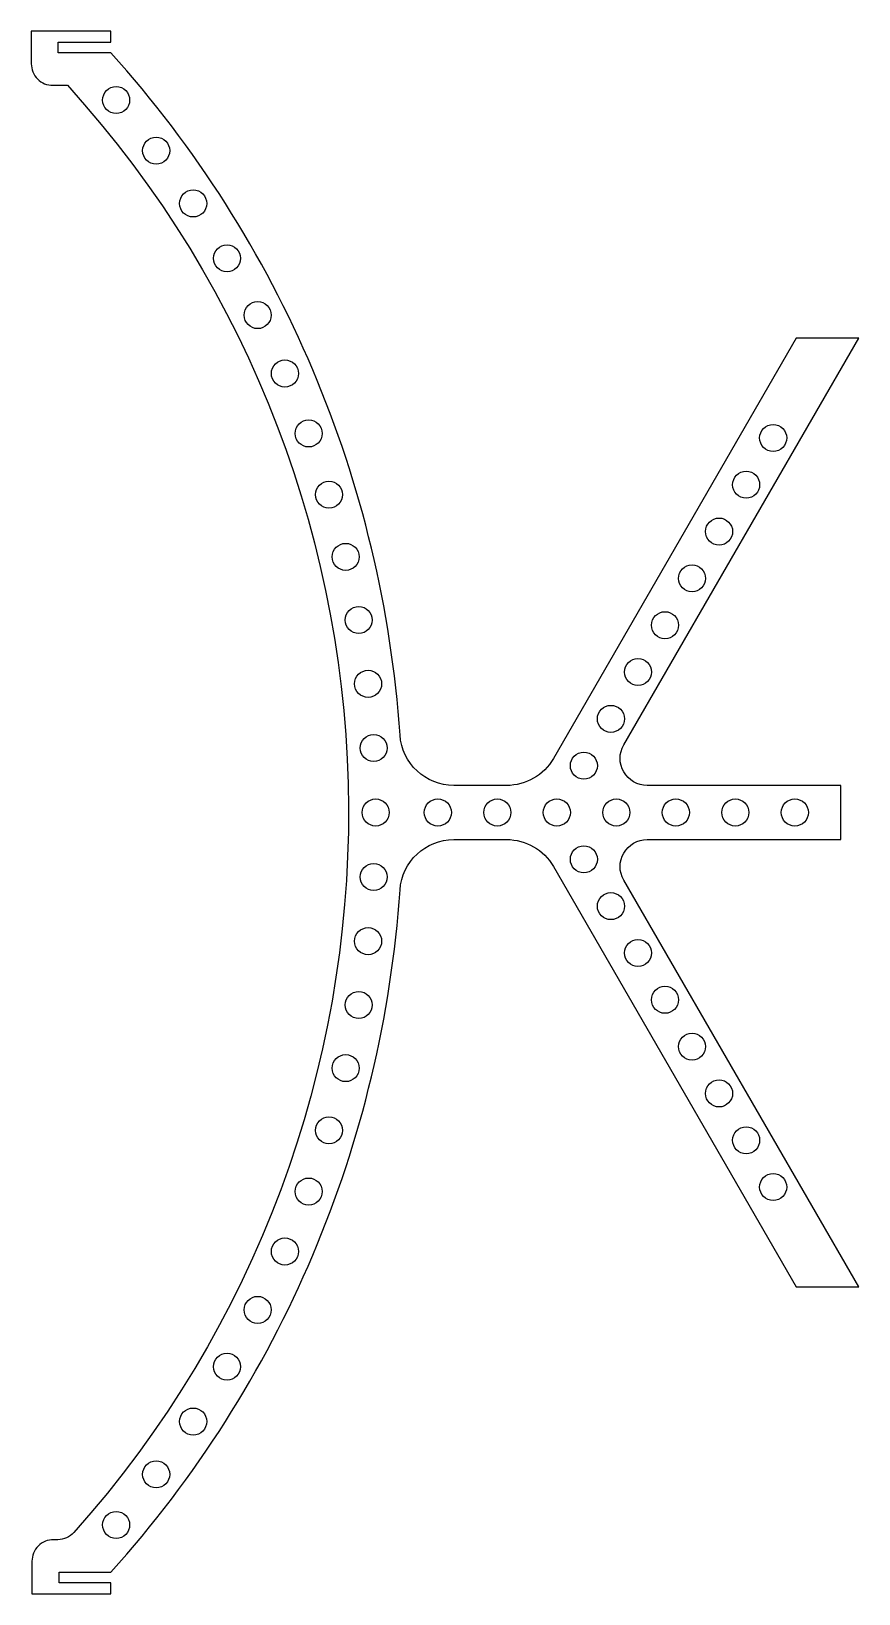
# Model space of a CAD drawing. Extents: x -59 to 94, y -144 to 144.
import ezdxf

# ---------------------------------------------------------------- set-up
doc = ezdxf.new("R2010")
doc.units = 0
doc.layers.get('0').update_dxf_attribs({"linetype": 'CONTINUOUS'})

msp = doc.modelspace()

# ---------------------------------------------------------------- linework, layer by layer
msp.add_lwpolyline([(-58.5, 138.5, 0.414214), (-54.5, 134.5), (-51.83, 134.5, -0.383891), (-50.62, -133.16, -0.21372), (-53.61, -134.5), (-54.37, -134.5, 0.414214), (-58.37, -138.5), (-58.37, -144.5), (-43.77, -144.5), (-43.77, -142.5), (-53.37, -142.5), (-53.37, -140.5), (-43.77, -140.5, 0.16772), (9.67, -14.32, -0.394366), (19.64, -5), (29.38, -5, -0.267949), (38.04, -10), (82.93, -87.75), (94.48, -87.75), (51.03, -12.5, -0.57735), (55.36, -5), (91.16, -5), (91.16, 5), (55.36, 5, -0.57735), (51.03, 12.5), (94.48, 87.75), (82.93, 87.75), (38.04, 10, -0.267949), (29.38, 5), (19.64, 5, -0.394366), (9.67, 14.32, 0.16772), (-43.77, 140.5), (-53.5, 140.5), (-53.5, 142.5), (-43.77, 142.5), (-43.77, 144.5), (-58.5, 144.5)], format="xyb", close=True)
for centre in [(-42.81, 131.77), (-35.41, 122.42), (-28.57, 112.65), (-22.31, 102.5), (-16.65, 92), (-11.61, 81.2), (-7.21, 70.11), (78.66, 69.28), (-3.46, 58.79), (73.66, 60.62), (68.66, 51.96), (-0.37, 47.28), (63.66, 43.3), (2.04, 35.6), (58.66, 34.64), (3.77, 23.8), (53.66, 25.98), (48.66, 17.32), (4.81, 11.92), (43.66, 8.66), (5.16, 0), (16.66, 0), (27.66, 0), (38.66, 0), (49.66, 0), (60.66, 0), (71.66, 0), (82.66, 0), (43.66, -8.66), (4.81, -11.92), (48.66, -17.32), (3.77, -23.8), (53.66, -25.98), (2.04, -35.6), (58.66, -34.64), (63.66, -43.3), (-0.37, -47.28), (68.66, -51.96), (-3.46, -58.79), (73.66, -60.62), (-7.21, -70.11), (78.66, -69.28), (-11.61, -81.2), (-16.65, -92), (-22.31, -102.5), (-28.57, -112.65), (-35.41, -122.42), (-42.81, -131.77)]:
    msp.add_circle(centre, 2.5)

doc.saveas('drawing.dxf')
